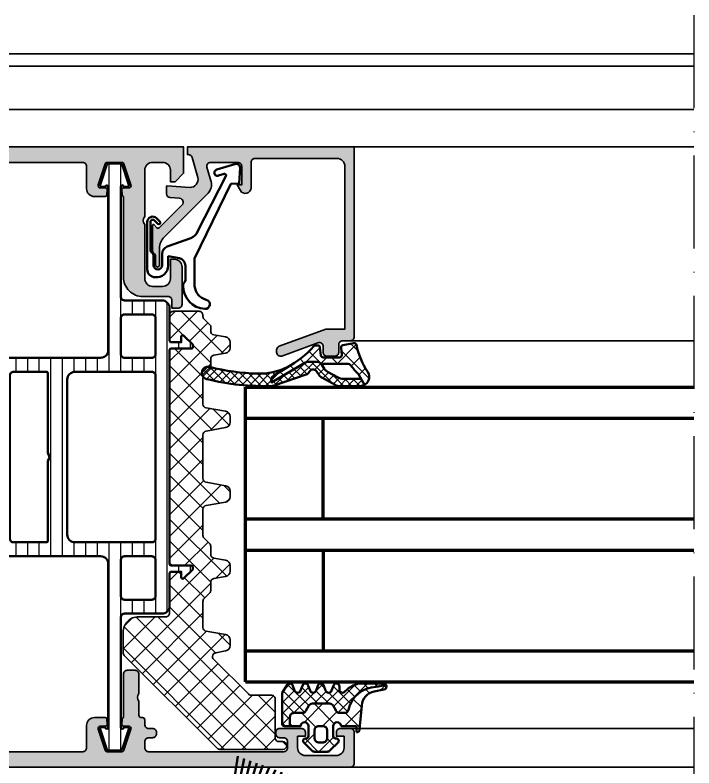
# Model space of a CAD drawing. Header units: millimetres. Extents: x -1189 to 0, y 0 to 841.
# Drawn here: x -624.9 to -537.4, y 202.4 to 299.5 of the extents above; entities that cross this region are included whole.
import ezdxf

# ---------------------------------------------------------------- set-up
doc = ezdxf.new("R2010")
doc.units = ezdxf.units.MM
doc.linetypes.add('ACAD_ISO10W100', pattern=[18, 12, -3, 0, -3])
for name, color, linetype, lineweight in [('S03_AL_Kontur', 255, 'Continuous', 35), ('S04_AL_Schraffur', 253, 'Continuous', 25), ('S05_EPDM_Kontur', 31, 'Continuous', 50), ('S06_EPDM_Schraffur', 43, 'Continuous', 25), ('S07_Isolation_Kontur', 91, 'Continuous', 50), ('S08_Isolation_Schraffur', 103, 'Continuous', 25), ('S13_Zubehör_Kontur', 32, 'Continuous', 50), ('S15_Glas_Kontur', 4, 'Continuous', 70), ('S18_Mittellinie', 10, 'ACAD_ISO10W100', 25), ('S27_Hilfslinie', 6, 'Continuous', 25), ('S35_Dämmung_Kontur', 3, 'Continuous', 35), ('S36_Dämmung_Schraffur', 120, 'Continuous', 25)]:
    doc.layers.add(name, color=color, linetype=linetype, lineweight=lineweight)

# ---------------------------------------------------------------- blocks, each defined once
blk = doc.blocks.new('284321_s')
at = {"layer": 'S06_EPDM_Schraffur'}
h = blk.add_hatch(dxfattribs=at)
h.set_pattern_fill('NETZ', color=256, scale=2, angle=45, style=0)
h.set_pattern_definition([(45, (-5.9793, -9.2785), (-1.41421, 1.41421), []), (135, (-5.9793, -9.2785), (-1.41421, -1.41421), [])])
h.paths.add_polyline_path([(-0.4, -1.3), (-0.4, 0, -0.414214), (-0.1, 0.3), (0, 0.3, 0.667911), (0.212, 0.812), (-0.828, 1.853, 0.199004), (-1.182, 2), (-2.818, 2, 0.199038), (-3.172, 1.853), (-4.212, 0.812, 0.667817), (-4, 0.3), (-3.9, 0.3, -0.414214), (-3.6, 0), (-3.6, -1.3, -1), (-4.6, -1.3), (-5.979, -1.3), (-5.979, -2.498, 0.414214), (-5.479, -2.998), (-4.368, -2.998, -0.267949), (-3.935, -3.248), (-3.531, -3.948, 0.267949), (-3.098, -4.198), (-0.861, -4.198, 0.267949), (-0.428, -3.948), (-0.024, -3.248, -0.267949), (0.409, -2.998), (1.061, -2.998, -0.353497), (1.55, -3.393, 0.3416), (5.141, -6.366, -0.067527), (6.038, -6.578), (6.311, -6.715, 0.643242), (6.141, -6.007), (4.88, -5.762, -0.334543), (3.269, -3.973), (3, -0.9, 0.41421), (2.6, -0.5), (2.6, -1.3), (0.6, -1.3, -1)])
h.paths.add_polyline_path([(-1.7, -1.3), (-2.3, -1.3, -0.414225), (-2.8, -0.8), (-2.8, 0.3, -0.414235), (-2.3, 0.8), (-1.7, 0.8, -0.414235), (-1.2, 0.3), (-1.2, -0.8, -0.414225)], flags=16)
h = blk.add_hatch(dxfattribs=at)
h.set_pattern_fill('NETZ', color=256, angle=45, style=0)
h.set_pattern_definition([(45, (-7.0002, -9.3785), (-0.707107, 0.707107), []), (135, (-7.0002, -9.3785), (-0.707107, -0.707107), [])])
h.paths.add_polyline_path([(1.105, -5.741, 0.220237), (3.392, -6.8), (6.065, -6.8, 0.166917), (6.311, -6.715), (6.038, -6.578, 0.067527), (5.141, -6.366, -0.342203), (1.548, -3.385, 0.348876), (1.061, -2.998), (0.409, -2.998, 0.267949), (-0.024, -3.248), (-0.428, -3.948, -0.267949), (-0.861, -4.198), (-3.098, -4.198, -0.267949), (-3.531, -3.948), (-3.935, -3.248, 0.267949), (-4.368, -2.998), (-5.479, -2.998, -0.414214), (-5.979, -2.498), (-5.979, -1.3), (-6.7, -1.3, 0.414214), (-7, -1.6), (-7, -5.599), (-6.346, -6.6, 0.668184), (-5.614, -6.503), (-5.386, -5.896, -0.767324), (-4.614, -5.896), (-4.386, -6.503, 0.767333), (-3.614, -6.503), (-3.386, -5.896, -0.767325), (-2.614, -5.896), (-2.386, -6.503, 0.767333), (-1.614, -6.503), (-1.386, -5.896, -0.767324), (-0.614, -5.896), (-0.386, -6.503, 0.87698), (0.4, -6.4), (0.4, -6, -0.698124)])
at = {"layer": 'S05_EPDM_Kontur'}
for p, q in [((-1.182, 2), (-2.818, 2)), ((-3.172, 1.853), (-4.212, 0.812)), ((0.212, 0.812), (-0.828, 1.853)), ((-4, 0.3), (-3.9, 0.3)), ((-0.1, 0.3), (0, 0.3)), ((-3.6, 0), (-3.6, -1.3)), ((-0.4, -1.3), (-0.4, 0)), ((2.6, -0.5), (2.6, -1.3)), ((3.269, -3.973), (3, -0.9)), ((-7, -1.6), (-7, -5.599)), ((-4.6, -1.3), (-6.7, -1.3)), ((2.6, -1.3), (0.6, -1.3)), ((-7, -5.599), (-6.346, -6.6)), ((6.141, -6.007), (4.88, -5.762)), ((-5.614, -6.503), (-5.386, -5.896)), ((-4.614, -5.896), (-4.386, -6.503)), ((-3.614, -6.503), (-3.386, -5.896)), ((-2.614, -5.896), (-2.386, -6.503)), ((-1.614, -6.503), (-1.386, -5.896)), ((-0.614, -5.896), (-0.386, -6.503)), ((0.4, -6.4), (0.4, -6)), ((3.392, -6.8), (6.064, -6.8))]:
    blk.add_line(p, q, dxfattribs=at)
blk.add_lwpolyline([(-1.2, -0.8, -0.414225), (-1.7, -1.3), (-2.3, -1.3, -0.414225), (-2.8, -0.8), (-2.8, 0.3, -0.414235), (-2.3, 0.8), (-1.7, 0.8, -0.414235), (-1.2, 0.3)], format="xyb", close=True, dxfattribs=at)
blk.add_lwpolyline([(-5.979, -1.3), (-5.979, -2.498, 0.414214), (-5.479, -2.998), (-4.368, -2.998, -0.267949), (-3.935, -3.248), (-3.531, -3.948, 0.267949), (-3.098, -4.198), (-0.861, -4.198, 0.267949), (-0.428, -3.948), (-0.024, -3.248, -0.267949), (0.409, -2.998), (1.061, -2.998, -0.353497), (1.55, -3.393, 0.3416), (5.141, -6.366, -0.067527), (6.038, -6.578), (6.311, -6.715)], format="xyb", dxfattribs=at)
for centre, radius, start, end in [((-2.818, 1.5), 0.5, 90, 135.0277), ((-1.182, 1.5), 0.5, 44.97984, 90), ((-4, 0.6), 0.3, 134.99807, 270.00005), ((-3.9, 0), 0.3, 360, 90), ((-0.1, 0), 0.3, 90, 180), ((0, 0.6), 0.3, 270.00548, 44.99659), ((2.6, -0.9), 0.4, 0.00064, 89.99992), ((-6.7, -1.6), 0.3, 90, 180), ((-4.1, -1.3), 0.5, 180.00064, 0.00064), ((0.1, -1.3), 0.5, 180, 360), ((5.262, -3.799), 2, 185.00821, 258.9975), ((-5, -6), 0.4, 15.00018, 164.99982), ((-3, -6), 0.4, 15.00017, 164.99983), ((-1, -6), 0.4, 15.00018, 164.99982), ((0.8, -6), 0.4, 40.32079, 180), ((3.392, -3.8), 3, 220.31982, 270.00133), ((-6, -6.4), 0.4, 209.99967, 345.00053), ((-4, -6.4), 0.4, 194.99956, 345.00044), ((-2, -6.4), 0.4, 194.99956, 345.00044), ((0, -6.4), 0.4, 194.99972, 0.00022), ((6.065, -6.4), 0.4, 269.91911, 78.98944)]:
    blk.add_arc(centre, radius, start, end, dxfattribs=at)
blk = doc.blocks.new('460730_s')
at = {"layer": 'S04_AL_Schraffur'}
h = blk.add_hatch(color=256, dxfattribs=at)
h.dxf.hatch_style = 1
h.paths.add_polyline_path([(10.7, 2, -0.414214), (10.2, 2.5), (10.2, 4, -0.414214), (10.7, 4.5), (10.95, 4.5, 1), (10.95, 5.5), (8.25, 5.5, 1), (8.25, 4.5), (9, 4.5), (9, 3), (7.3, 3), (7.3, 2), (3.2, 2), (3.2, 3), (1.5, 3), (1.5, 4.5), (2.25, 4.5, 1), (2.25, 5.5), (0.5, 5.5, 0.414214), (0, 5), (0, 1, 0.414214), (1, 0), (81.5, 0, 0.414214), (82, 0.5), (82, 4.5, 0.414214), (81.5, 5), (80.2, 5, 0.414214), (79.7, 4.5), (79.7, 4), (80.7, 4), (80.7, 2.5, -0.414214), (79.7, 1.5), (75.7, 1.5, -0.414214), (74.7, 2.5), (74.7, 4), (75.7, 4), (75.7, 4.5, 0.414214), (75.2, 5), (72.4, 5, 0.414214), (71.9, 4.5), (71.9, 4.3, 0.414214), (72.4, 3.8), (72.9, 3.8, -0.414214), (73.4, 3.3), (73.4, 2.5, -0.414214), (72.9, 2), (55.5, 2, -0.414214), (55, 2.5), (55, 3.3, -0.414214), (55.5, 3.8), (56, 3.8, 0.414214), (56.5, 4.3), (56.5, 4.5, 0.414214), (56, 5), (55.5, 5, -0.414214), (55, 5.5), (55, 6.1, 0.414214), (54.7, 6.4), (54.549, 6.4, -0.414214), (54.249, 6.7), (54.249, 8.5, -0.4), (54.249, 9.5), (54.249, 12, 0.414214), (53.749, 12.5), (52.749, 12.5, 0.414214), (52.249, 12), (52.249, 6.4, 0.323312), (52.099, 6.22), (52.05, 5.514, 0.434812), (52.25, 5.3), (52.934, 5.3, -0.511918), (53.218, 4.905), (52.318, 2.205, -0.322823), (52.034, 2), (50.166, 2, -0.322823), (49.882, 2.205), (48.982, 4.905, -0.511918), (49.266, 5.3), (49.95, 5.3, 0.434812), (50.15, 5.514), (50.101, 6.214, 0.39391), (49.902, 6.4), (48.5, 6.4, 0.414214), (47.5, 5.4), (47.5, 2.5, -0.414214), (47, 2), (35.3, 2, -0.414214), (34.8, 2.5), (34.8, 6.1, 0.414214), (34.5, 6.4), (34.249, 6.4, -0.414214), (33.949, 6.7), (33.949, 12, 0.414214), (33.449, 12.5), (32.449, 12.5, 0.414214), (31.949, 12), (31.949, 9.5, -0.4), (31.949, 8.5), (31.949, 6.4, 0.323312), (31.799, 6.22), (31.75, 5.514, 0.434812), (31.95, 5.3), (32.3, 5.3, -0.414214), (33, 4.6), (33, 2), (28.6, 2), (28.6, 4.6, -0.414214), (29.3, 5.3), (29.65, 5.3, 0.434812), (29.85, 5.514), (29.801, 6.214, 0.39391), (29.602, 6.4), (27.5, 6.4, 0.414214), (27.2, 6.1), (27.2, 6, -0.414214), (26.7, 5.5), (26.2, 5.5, 1), (26.2, 4.5), (26.8, 4.5, -0.414214), (27.3, 4), (27.3, 2.5, -0.414214), (26.8, 2)])
at = {"layer": 'S03_AL_Kontur'}
blk.add_lwpolyline([(31.949, 8.5, 0.4), (31.949, 9.5), (31.949, 12, -0.414214), (32.449, 12.5), (33.449, 12.5, -0.414214), (33.949, 12), (33.949, 6.7, 0.414214), (34.249, 6.4), (34.5, 6.4, -0.414214), (34.8, 6.1), (34.8, 2.5, 0.414214), (35.3, 2), (47, 2, 0.414214), (47.5, 2.5), (47.5, 5.4, -0.414214), (48.5, 6.4), (49.902, 6.4, -0.39391), (50.101, 6.214), (50.15, 5.514, -0.434812), (49.95, 5.3), (49.266, 5.3, 0.511918), (48.982, 4.905), (49.882, 2.205, 0.322823), (50.166, 2), (52.034, 2, 0.322823), (52.318, 2.205), (53.218, 4.905, 0.511918), (52.934, 5.3), (52.25, 5.3, -0.434812), (52.05, 5.514), (52.099, 6.22, -0.323312), (52.249, 6.4), (52.249, 12, -0.414214), (52.749, 12.5), (53.749, 12.5, -0.414214), (54.249, 12), (54.249, 9.5, 0.4), (54.249, 8.5), (54.249, 6.7, 0.414214), (54.549, 6.4), (54.7, 6.4, -0.414214), (55, 6.1), (55, 5.5, 0.414214), (55.5, 5), (56, 5, -0.414214), (56.5, 4.5), (56.5, 4.3, -0.414214), (56, 3.8), (55.5, 3.8, 0.414214), (55, 3.3), (55, 2.5, 0.414214), (55.5, 2), (72.9, 2, 0.414214), (73.4, 2.5), (73.4, 3.3, 0.414214), (72.9, 3.8), (72.4, 3.8, -0.414214), (71.9, 4.3), (71.9, 4.5, -0.414214), (72.4, 5), (75.2, 5, -0.414214), (75.7, 4.5), (75.7, 4), (74.7, 4), (74.7, 2.5, 0.414214), (75.7, 1.5), (79.7, 1.5, 0.414214), (80.7, 2.5), (80.7, 4), (79.7, 4), (79.7, 4.5, -0.414214), (80.2, 5), (81.5, 5, -0.414214), (82, 4.5), (82, 0.5, -0.414214), (81.5, 0), (1, 0, -0.414214), (0, 1), (0, 5, -0.414214), (0.5, 5.5), (2.25, 5.5, -1), (2.25, 4.5), (1.5, 4.5), (1.5, 3), (3.2, 3), (3.2, 2), (7.3, 2), (7.3, 3), (9, 3), (9, 4.5), (8.25, 4.5, -1), (8.25, 5.5), (10.95, 5.5, -1), (10.95, 4.5), (10.7, 4.5, 0.414214), (10.2, 4), (10.2, 2.5, 0.414214), (10.7, 2), (26.8, 2, 0.414214), (27.3, 2.5), (27.3, 4, 0.414214), (26.8, 4.5), (26.2, 4.5, -1), (26.2, 5.5), (26.7, 5.5, 0.414214), (27.2, 6), (27.2, 6.1, -0.414214), (27.5, 6.4), (29.602, 6.4, -0.39391), (29.801, 6.214), (29.85, 5.514, -0.434812), (29.65, 5.3), (29.3, 5.3, 0.414214), (28.6, 4.6), (28.6, 2), (33, 2), (33, 4.6, 0.414214), (32.3, 5.3), (31.95, 5.3, -0.434812), (31.75, 5.514), (31.799, 6.22, -0.323312), (31.949, 6.4)], format="xyb", close=True, dxfattribs=at)
blk = doc.blocks.new('460750_s')
at = {"layer": 'S04_AL_Schraffur'}
h = blk.add_hatch(color=256, dxfattribs=at)
h.dxf.hatch_style = 1
h.paths.add_polyline_path([(-52.7, -2), (-52.7, -3), (-51, -3), (-51, -4.5), (-51.75, -4.5, 1), (-51.75, -5.5), (-49.05, -5.5, 1), (-49.05, -4.5), (-49.6, -4.5, -0.414214), (-50.1, -4), (-50.1, -2.2, -0.414214), (-49.6, -1.7), (-33, -1.7, -0.414214), (-32.5, -2.2), (-32.5, -4, -0.414214), (-33, -4.5), (-33.8, -4.5, 1), (-33.8, -5.5), (-33.3, -5.5, -0.414214), (-32.8, -6), (-32.8, -6.1, 0.414214), (-32.5, -6.4), (-30.398, -6.4, 0.39391), (-30.199, -6.214), (-30.15, -5.514, 0.434812), (-30.35, -5.3), (-30.7, -5.3, -0.414214), (-31.4, -4.6), (-31.4, -2), (-27, -2), (-27, -4.6, -0.414214), (-27.7, -5.3), (-28.05, -5.3, 0.434812), (-28.25, -5.514), (-28.201, -6.22, 0.323312), (-28.051, -6.4), (-28.051, -8.5, -0.4), (-28.051, -9.5), (-28.051, -12, 0.414214), (-27.551, -12.5), (-26.551, -12.5, 0.414214), (-26.051, -12), (-26.051, -6.7, -0.414214), (-25.751, -6.4), (-25.5, -6.4, 0.414214), (-25.2, -6.1), (-25.2, -2.5, -0.414214), (-24.7, -2), (-13, -2, -0.414214), (-12.5, -2.5), (-12.5, -5.4, 0.414214), (-11.5, -6.4), (-10.098, -6.4, 0.39391), (-9.899, -6.214), (-9.85, -5.514, 0.434812), (-10.05, -5.3), (-10.734, -5.3, -0.511918), (-11.018, -4.905), (-10.118, -2.205, -0.322823), (-9.834, -2), (-7.966, -2, -0.322823), (-7.682, -2.205), (-6.782, -4.905, -0.511918), (-7.066, -5.3), (-7.75, -5.3, 0.434812), (-7.95, -5.514), (-7.901, -6.22, 0.323312), (-7.751, -6.4), (-7.751, -16.8, 0.414214), (-5.251, -19.3), (-2, -19.3, -0.414214), (-1.5, -19.8), (-1.5, -20.8), (-0.7, -20.8, 0.414214), (-0.2, -20.3), (-0.2, -15.5, 0.414214), (-1.2, -14.5), (-1.7, -14.5), (-1.7, -17, -0.414214), (-2.7, -18), (-4, -18, -0.414214), (-5, -17), (-5, -10, -0.4), (-5, -9), (-5, -3, -0.414214), (-4, -2), (-2.7, -2, -0.414214), (-1.7, -3), (-1.7, -4.5), (-1.1, -4.5), (0, -3.4), (0, 0), (-59, 0, 0.414214), (-60, -1), (-60, -5, 0.414214), (-59.5, -5.5), (-57.75, -5.5, 1), (-57.75, -4.5), (-58.5, -4.5), (-58.5, -3), (-56.8, -3), (-56.8, -2)])
at = {"layer": 'S03_AL_Kontur'}
blk.add_lwpolyline([(-27, -4.6), (-27, -2), (-31.4, -2), (-31.4, -4.6, 0.414214), (-30.7, -5.3), (-30.35, -5.3, -0.434812), (-30.15, -5.514), (-30.199, -6.214, -0.39391), (-30.398, -6.4), (-32.5, -6.4, -0.414214), (-32.8, -6.1), (-32.8, -6, 0.414214), (-33.3, -5.5), (-33.8, -5.5, -1), (-33.8, -4.5), (-33, -4.5, 0.414214), (-32.5, -4), (-32.5, -2.2, 0.414214), (-33, -1.7), (-49.6, -1.7, 0.414214), (-50.1, -2.2), (-50.1, -4, 0.414214), (-49.6, -4.5), (-49.05, -4.5, -1), (-49.05, -5.5), (-51.75, -5.5, -1), (-51.75, -4.5), (-51, -4.5), (-51, -3), (-52.7, -3), (-52.7, -2), (-56.8, -2), (-56.8, -3), (-58.5, -3), (-58.5, -4.5), (-57.75, -4.5, -1), (-57.75, -5.5), (-59.5, -5.5, -0.414214), (-60, -5), (-60, -1, -0.414214), (-59, 0), (0, 0), (0, -3.4), (-1.1, -4.5), (-1.7, -4.5), (-1.7, -3, 0.414214), (-2.7, -2), (-4, -2, 0.414214), (-5, -3), (-5, -9, 0.4), (-5, -10), (-5, -17, 0.414214), (-4, -18), (-2.7, -18, 0.414214), (-1.7, -17), (-1.7, -14.5), (-1.2, -14.5, -0.414214), (-0.2, -15.5), (-0.2, -20.3, -0.414214), (-0.7, -20.8), (-1.5, -20.8), (-1.5, -19.8, 0.414214), (-2, -19.3), (-5.251, -19.3, -0.414214), (-7.751, -16.8), (-7.751, -6.4, -0.323312), (-7.901, -6.22), (-7.95, -5.514, -0.434812), (-7.75, -5.3), (-7.066, -5.3, 0.511918), (-6.782, -4.905), (-7.682, -2.205, 0.322823), (-7.966, -2), (-9.834, -2, 0.322823), (-10.118, -2.205), (-11.018, -4.905, 0.511918), (-10.734, -5.3), (-10.05, -5.3, -0.434812), (-9.85, -5.514), (-9.899, -6.214, -0.39391), (-10.098, -6.4), (-11.5, -6.4, -0.414214), (-12.5, -5.4), (-12.5, -2.5, 0.414214), (-13, -2), (-24.7, -2, 0.414214), (-25.2, -2.5), (-25.2, -6.1, -0.414214), (-25.5, -6.4), (-25.751, -6.4, 0.414214), (-26.051, -6.7), (-26.051, -12, -0.414214), (-26.551, -12.5), (-27.551, -12.5, -0.414214), (-28.051, -12), (-28.051, -9.5, 0.4), (-28.051, -8.5), (-28.051, -6.4, -0.323312), (-28.201, -6.22), (-28.25, -5.514, -0.434812), (-28.05, -5.3), (-27.7, -5.3, 0.414214)], format="xyb", close=True, dxfattribs=at)
blk = doc.blocks.new('30023880_s')
at = {"layer": 'S08_Isolation_Schraffur'}
h = blk.add_hatch(dxfattribs=at)
h.set_pattern_fill('LINIE', color=256, scale=1.5)
h.set_pattern_definition([(0, (37.85, -0.8), (0, 1.5), [])])
h.paths.add_polyline_path([(24.05, 27.4, -0.414214), (23.85, 27.6), (23.85, 30.2, 0.414214), (23.65, 30.4), (23.45, 30.4, 0.198912), (23.309, 30.341), (22.209, 29.241, 0.668179), (22.35, 28.9), (23.05, 28.9), (23.05, 27.6, -0.414214), (22.85, 27.4), (18.65, 27.4, 0.414214), (17.65, 26.4), (17.65, 21.6, -0.414214), (17.15, 21.1), (3, 21.1, -1), (3, 21.5), (3, 21.973, 0.511918), (2.737, 22.162), (0.137, 21.296, 0.322823), (0, 21.106), (0, 19.494, 0.322823), (0.137, 19.304), (2.737, 18.438, 0.511918), (3, 18.627), (3, 19.1, -1), (3, 19.5), (24.05, 19.5, -0.414214), (25.05, 18.5), (25.05, 1.8, -0.414214), (24.05, 0.8), (3.2, 0.8, -0.414214), (3, 1), (3, 1.45, 0.414214), (2.5, 1.95), (0.2, 1.95, 0.414214), (0, 1.75), (0, -1.75, 0.414214), (0.2, -1.95), (2.5, -1.95, 0.414214), (3, -1.45), (3, -1, -0.414214), (3.2, -0.8), (26.65, -0.8, 0.414214), (26.85, -0.6), (26.85, 0.679, -0.198912), (27.143, 1.386), (27.704, 1.946, 0.414214), (27.704, 2.654), (27.143, 3.214, -0.198912), (26.85, 3.921), (26.85, 4.2, -0.414214), (27.35, 4.7), (37.35, 4.7, -0.4), (38.35, 4.7), (48.35, 4.7, -0.414214), (48.85, 4.2), (48.85, 3.921, -0.198912), (48.557, 3.214), (47.996, 2.654, 0.414214), (47.996, 1.946), (48.557, 1.386, -0.198912), (48.85, 0.679), (48.85, -0.6, 0.414214), (49.05, -0.8), (72.5, -0.8, -0.414214), (72.7, -1), (72.7, -1.45, 0.414214), (73.2, -1.95), (75.5, -1.95, 0.414214), (75.7, -1.75), (75.7, 1.75, 0.414214), (75.5, 1.95), (73.2, 1.95, 0.414214), (72.7, 1.45), (72.7, 1, -0.414214), (72.5, 0.8), (51.65, 0.8, -0.414214), (50.65, 1.8), (50.65, 18.5, -0.414214), (51.65, 19.5), (72.7, 19.5, -1), (72.7, 19.1), (72.7, 18.627, 0.511918), (72.963, 18.438), (75.563, 19.304, 0.322823), (75.7, 19.494), (75.7, 21.106, 0.322823), (75.563, 21.296), (72.963, 22.162, 0.511918), (72.7, 21.973), (72.7, 21.5, -1), (72.7, 21.1), (58.55, 21.1, -0.414214), (58.05, 21.6), (58.05, 26.4, 0.414214), (57.05, 27.4), (52.85, 27.4, -0.414214), (52.65, 27.6), (52.65, 28.9), (53.35, 28.9, 0.668179), (53.491, 29.241), (52.391, 30.341, 0.198912), (52.25, 30.4), (52.05, 30.4, 0.414214), (51.85, 30.2), (51.85, 27.6, -0.414214), (51.65, 27.4)])
h.paths.add_polyline_path([(27.35, 25.6), (48.35, 25.6, -0.414214), (48.85, 25.1), (48.85, 15.2, -0.414214), (47.85, 14.2), (27.85, 14.2, -0.414214), (26.85, 15.2), (26.85, 25.1, -0.414214)], flags=16)
h.paths.add_polyline_path([(25.05, 25.1), (25.05, 21.6, -0.414214), (24.55, 21.1), (19.95, 21.1, -0.414214), (19.45, 21.6), (19.45, 25.1, -0.414214), (19.95, 25.6), (24.55, 25.6, -0.414214)], flags=16)
h.paths.add_polyline_path([(27.05, 11.7), (37.35, 11.7, -0.4), (38.35, 11.7), (48.65, 11.7, -0.414214), (48.85, 11.5), (48.85, 7.3, -0.414214), (48.35, 6.8), (27.35, 6.8, -0.414214), (26.85, 7.3), (26.85, 11.5, -0.414214)], flags=16)
h.paths.add_polyline_path([(50.65, 25.1, -0.414214), (51.15, 25.6), (55.75, 25.6, -0.414214), (56.25, 25.1), (56.25, 21.6, -0.414214), (55.75, 21.1), (51.15, 21.1, -0.414214), (50.65, 21.6)], flags=16)
at = {"layer": 'S07_Isolation_Kontur'}
for points in [[(48.557, 3.214), (47.996, 2.654, 0.414214), (47.996, 1.946), (48.557, 1.386, -0.198912), (48.85, 0.679), (48.85, -0.6, 0.414214), (49.05, -0.8), (72.5, -0.8, -0.414214), (72.7, -1), (72.7, -1.45, 0.414214), (73.2, -1.95), (75.5, -1.95, 0.414214), (75.7, -1.75), (75.7, 1.75, 0.414214), (75.5, 1.95), (73.2, 1.95, 0.414214), (72.7, 1.45), (72.7, 1, -0.414214), (72.5, 0.8), (51.65, 0.8, -0.414214), (50.65, 1.8), (50.65, 18.5, -0.414214), (51.65, 19.5), (72.7, 19.5, -1), (72.7, 19.1), (72.7, 18.627, 0.511918), (72.963, 18.438), (75.563, 19.304, 0.322823), (75.7, 19.494), (75.7, 21.106, 0.322823), (75.563, 21.296), (72.963, 22.162, 0.511918), (72.7, 21.973), (72.7, 21.5, -1), (72.7, 21.1), (58.55, 21.1, -0.414214), (58.05, 21.6), (58.05, 26.4, 0.414214), (57.05, 27.4), (52.85, 27.4, -0.414214), (52.65, 27.6), (52.65, 28.9), (53.35, 28.9, 0.668179), (53.491, 29.241), (52.391, 30.341, 0.198912), (52.25, 30.4), (52.05, 30.4, 0.414214), (51.85, 30.2), (51.85, 27.6, -0.414214), (51.65, 27.4), (24.05, 27.4, -0.414214), (23.85, 27.6), (23.85, 30.2, 0.414214), (23.65, 30.4), (23.45, 30.4, 0.198912), (23.309, 30.341), (22.209, 29.241, 0.668179), (22.35, 28.9), (23.05, 28.9), (23.05, 27.6, -0.414214), (22.85, 27.4), (18.65, 27.4, 0.414214), (17.65, 26.4), (17.65, 21.6, -0.414214), (17.15, 21.1), (3, 21.1, -1), (3, 21.5), (3, 21.973, 0.511918), (2.737, 22.162), (0.137, 21.296, 0.322823), (0, 21.106), (0, 19.494, 0.322823), (0.137, 19.304), (2.737, 18.438, 0.511918), (3, 18.627), (3, 19.1, -1), (3, 19.5), (24.05, 19.5, -0.414214), (25.05, 18.5), (25.05, 1.8, -0.414214), (24.05, 0.8), (3.2, 0.8, -0.414214), (3, 1), (3, 1.45, 0.414214), (2.5, 1.95), (0.2, 1.95, 0.414214), (0, 1.75), (0, -1.75, 0.414214), (0.2, -1.95), (2.5, -1.95, 0.414214), (3, -1.45), (3, -1, -0.414214), (3.2, -0.8), (26.65, -0.8, 0.414214), (26.85, -0.6), (26.85, 0.679, -0.198912), (27.143, 1.386), (27.704, 1.946, 0.414214), (27.704, 2.654), (27.143, 3.214, -0.198912), (26.85, 3.921), (26.85, 4.2, -0.414214), (27.35, 4.7), (37.35, 4.7, -0.4), (38.35, 4.7), (48.35, 4.7, -0.414214), (48.85, 4.2), (48.85, 3.921, -0.198912)], [(25.05, 25.1), (25.05, 21.6, -0.414214), (24.55, 21.1), (19.95, 21.1, -0.414214), (19.45, 21.6), (19.45, 25.1, -0.414214), (19.95, 25.6), (24.55, 25.6, -0.414214)], [(27.35, 25.6), (48.35, 25.6, -0.414214), (48.85, 25.1), (48.85, 15.2, -0.414214), (47.85, 14.2), (27.85, 14.2, -0.414214), (26.85, 15.2), (26.85, 25.1, -0.414214)], [(51.15, 25.6, 0.414214), (50.65, 25.1), (50.65, 21.6, 0.414214), (51.15, 21.1), (55.75, 21.1, 0.414214), (56.25, 21.6), (56.25, 25.1, 0.414214), (55.75, 25.6)], [(38.35, 11.7, 0.4), (37.35, 11.7), (27.05, 11.7, 0.414214), (26.85, 11.5), (26.85, 7.3, 0.414214), (27.35, 6.8), (48.35, 6.8, 0.414214), (48.85, 7.3), (48.85, 11.5, 0.414214), (48.65, 11.7)]]:
    blk.add_lwpolyline(points, format="xyb", close=True, dxfattribs=at)
blk = doc.blocks.new('490160_s')
for name, p in [('460750_s', (60, 80)), ('460730_s', (0, 0))]:
    blk.add_blockref(name, p)
at = {"rotation": 270}
blk.add_blockref('30023880_s', (30.8, 77.85), dxfattribs=at)
blk = doc.blocks.new('278418_s')
at = {"layer": 'S36_Dämmung_Schraffur'}
h = blk.add_hatch(dxfattribs=at)
h.set_pattern_fill('NETZ', color=256, scale=2, angle=45)
h.set_pattern_definition([(45, (0, 0), (-1.41421, 1.41421), []), (135, (0, 0), (-1.41421, -1.41421), [])])
edge = h.paths.add_edge_path()
edge.add_arc((4.8, 10.188), 0.5, 135, 180)
edge.add_line((4.3, 10.188), (4.3, 6.832))
edge.add_arc((4.8, 6.832), 0.5, 180, 260)
edge.add_line((4.713, 6.339), (7.222, 5.897))
edge.add_arc((7.1, 5.208), 0.7, 0, 80, ccw=False)
edge.add_line((7.8, 5.208), (7.8, 4.482))
edge.add_arc((7.1, 4.482), 0.7, 280, 360, ccw=False)
edge.add_line((7.222, 3.793), (4.713, 3.351))
edge.add_arc((4.8, 2.858), 0.5, 100, 180)
edge.add_line((4.3, 2.858), (4.3, -2.768))
edge.add_arc((4.8, -2.768), 0.5, 180, 260)
edge.add_line((4.713, -3.261), (7.222, -3.703))
edge.add_arc((7.1, -4.392), 0.7, 0, 80, ccw=False)
edge.add_line((7.8, -4.392), (7.8, -5.118))
edge.add_arc((7.1, -5.118), 0.7, 280, 360, ccw=False)
edge.add_line((7.222, -5.807), (4.713, -6.249))
edge.add_arc((4.8, -6.742), 0.5, 100, 180)
edge.add_line((4.3, -6.742), (4.3, -10.098))
edge.add_arc((4.8, -10.098), 0.5, 180, 225)
edge.add_line((4.446, -10.451), (5.154, -11.159))
edge.add_arc((4.8, -11.512), 0.5, 0, 45, ccw=False)
edge.add_line((5.3, -11.512), (5.3, -12.545))
edge.add_arc((5.8, -12.545), 0.5, 180, 260)
edge.add_line((5.714, -13.037), (7.222, -13.303))
edge.add_arc((7.1, -13.992), 0.7, 0, 80, ccw=False)
edge.add_line((7.8, -13.992), (7.8, -14.718))
edge.add_arc((7.1, -14.718), 0.7, 280, 360, ccw=False)
edge.add_line((7.222, -15.407), (5.714, -15.673))
edge.add_arc((5.8, -16.165), 0.5, 100, 180)
edge.add_line((5.3, -16.165), (5.3, -17.198))
edge.add_arc((4.8, -17.198), 0.5, -45, 0, ccw=False)
edge.add_line((5.154, -17.551), (4.446, -18.259))
edge.add_arc((4.8, -18.612), 0.5, 135, 180)
edge.add_line((4.3, -18.612), (4.3, -21.968))
edge.add_arc((4.8, -21.968), 0.5, 180, 260)
edge.add_line((4.713, -22.461), (7.222, -22.903))
edge.add_arc((7.1, -23.592), 0.7, 0, 80, ccw=False)
edge.add_line((7.8, -23.592), (7.8, -24.318))
edge.add_arc((7.1, -24.318), 0.7, -80, 0, ccw=False)
edge.add_line((7.222, -25.007), (5.944, -25.232))
edge.add_arc((6.03, -25.725), 0.5, 100, 225)
edge.add_line((5.677, -26.078), (10.157, -30.559))
edge.add_arc((10.511, -30.205), 0.5, 225, 270)
edge.add_line((10.511, -30.705), (13.1, -30.705))
edge.add_arc((13.1, -31.205), 0.5, 0, 90, ccw=False)
edge.add_line((13.6, -31.205), (13.6, -36.205))
edge.add_arc((14.1, -36.205), 0.5, 180, 270)
edge.add_line((14.1, -36.705), (14.6, -36.705))
edge.add_arc((14.6, -37.205), 0.5, -90, 90, ccw=False)
edge.add_line((14.6, -37.705), (6.48, -37.705))
edge.add_arc((6.48, -37.205), 0.5, 225, 270, ccw=False)
edge.add_line((6.126, -37.559), (-5.854, -25.579))
edge.add_arc((-5.5, -25.225), 0.5, 180, 225, ccw=False)
edge.add_line((-6, -25.225), (-6, -22.605))
edge.add_arc((-4, -22.605), 2, 90, 180, ccw=False)
edge.add_line((-4, -20.605), (-0.5, -20.605))
edge.add_arc((-0.5, -20.105), 0.5, 270, 360)
edge.add_line((0, -20.105), (0, -15.005))
edge.add_arc((0.2, -15.005), 0.2, 90, 180, ccw=False)
edge.add_line((0.2, -14.805), (1.3, -14.805))
edge.add_arc((1.3, -15.005), 0.2, 0, 90, ccw=False)
edge.add_line((1.5, -15.005), (1.5, -15.522))
edge.add_arc((1.7, -15.522), 0.2, 180, 315)
edge.add_line((1.841, -15.664), (2.941, -14.564))
edge.add_arc((2.8, -14.422), 0.2, 315, 360)
edge.add_line((3, -14.422), (3, -14.205))
edge.add_arc((2.8, -14.205), 0.2, 360, 450)
edge.add_line((2.8, -14.005), (0.2, -14.005))
edge.add_arc((0.2, -13.805), 0.2, 180, 270, ccw=False)
edge.add_line((0, -13.805), (0, 13.805))
edge.add_arc((0.2, 13.805), 0.2, 90, 180, ccw=False)
edge.add_line((0.2, 14.005), (2.8, 14.005))
edge.add_arc((2.8, 14.205), 0.2, 270, 360)
edge.add_line((3, 14.205), (3, 14.422))
edge.add_arc((2.8, 14.422), 0.2, 0, 45)
edge.add_line((2.941, 14.564), (1.841, 15.664))
edge.add_arc((1.7, 15.522), 0.2, 45, 180)
edge.add_line((1.5, 15.522), (1.5, 15.005))
edge.add_arc((1.3, 15.005), 0.2, -90, 0, ccw=False)
edge.add_line((1.3, 14.805), (0.2, 14.805))
edge.add_arc((0.2, 15.005), 0.2, 180, 270, ccw=False)
edge.add_line((0, 15.005), (0, 18.295))
edge.add_arc((0.5, 18.295), 0.5, 90, 180, ccw=False)
edge.add_line((0.5, 18.795), (3.8, 18.795))
edge.add_arc((3.8, 18.295), 0.5, 0, 90, ccw=False)
edge.add_line((4.3, 18.295), (4.3, 18.137))
edge.add_arc((4.8, 18.137), 0.5, 180, 225)
edge.add_line((4.446, 17.783), (5.3, 16.929))
edge.add_line((5.3, 16.929), (5.3, 16.255))
edge.add_arc((5.8, 16.255), 0.5, 180, 260)
edge.add_line((5.714, 15.763), (7.222, 15.497))
edge.add_arc((7.1, 14.808), 0.7, 0, 80, ccw=False)
edge.add_line((7.8, 14.808), (7.8, 14.082))
edge.add_arc((7.1, 14.082), 0.7, -80, 0, ccw=False)
edge.add_line((7.222, 13.393), (5.714, 13.127))
edge.add_arc((5.8, 12.635), 0.5, 100, 180)
edge.add_line((5.3, 12.635), (5.3, 11.602))
edge.add_arc((4.8, 11.602), 0.5, 315, 360, ccw=False)
edge.add_line((5.154, 11.249), (4.446, 10.541))
at = {"layer": 'S35_Dämmung_Kontur'}
blk.add_lwpolyline([(4.446, 10.541, 0.198912), (4.3, 10.188), (4.3, 6.832, 0.36397), (4.713, 6.339), (7.222, 5.897, -0.36397), (7.8, 5.208), (7.8, 4.482, -0.36397), (7.222, 3.793), (4.713, 3.351, 0.36397), (4.3, 2.858), (4.3, -2.768, 0.36397), (4.713, -3.261), (7.222, -3.703, -0.36397), (7.8, -4.392), (7.8, -5.118, -0.36397), (7.222, -5.807), (4.713, -6.249, 0.36397), (4.3, -6.742), (4.3, -10.098, 0.198912), (4.446, -10.451), (5.154, -11.159, -0.198912), (5.3, -11.512), (5.3, -12.545, 0.36397), (5.714, -13.037), (7.222, -13.303, -0.36397), (7.8, -13.992), (7.8, -14.718, -0.36397), (7.222, -15.407), (5.714, -15.673, 0.36397), (5.3, -16.165), (5.3, -17.198, -0.198912), (5.154, -17.551), (4.446, -18.259, 0.198912), (4.3, -18.612), (4.3, -21.968, 0.36397), (4.713, -22.461), (7.222, -22.903, -0.36397), (7.8, -23.592), (7.8, -24.318, -0.36397), (7.222, -25.007), (5.944, -25.232, 0.606815), (5.677, -26.078), (10.157, -30.559, 0.198912), (10.511, -30.705), (13.1, -30.705, -0.414214), (13.6, -31.205), (13.6, -36.205, 0.414214), (14.1, -36.705), (14.6, -36.705, -1), (14.6, -37.705), (6.48, -37.705, -0.198912), (6.126, -37.559), (-5.854, -25.579, -0.198912), (-6, -25.225), (-6, -22.605, -0.414214), (-4, -20.605), (-0.5, -20.605, 0.414214), (0, -20.105), (0, -15.005, -0.414214), (0.2, -14.805), (1.3, -14.805, -0.414214), (1.5, -15.005), (1.5, -15.522, 0.668179), (1.841, -15.664), (2.941, -14.564, 0.198912), (3, -14.422), (3, -14.205, 0.414214), (2.8, -14.005), (0.2, -14.005, -0.414214), (0, -13.805), (0, 13.805, -0.414214), (0.2, 14.005), (2.8, 14.005, 0.414214), (3, 14.205), (3, 14.422, 0.198912), (2.941, 14.564), (1.841, 15.664, 0.668179), (1.5, 15.522), (1.5, 15.005, -0.414214), (1.3, 14.805), (0.2, 14.805, -0.414214), (0, 15.005), (0, 18.295, -0.414214), (0.5, 18.795), (3.8, 18.795, -0.414214), (4.3, 18.295), (4.3, 18.137, 0.198912), (4.446, 17.783), (5.3, 16.929), (5.3, 16.255, 0.36397), (5.714, 15.763), (7.222, 15.497, -0.36397), (7.8, 14.808), (7.8, 14.082, -0.36397), (7.222, 13.393), (5.714, 13.127, 0.36397), (5.3, 12.635), (5.3, 11.602, -0.198912), (5.154, 11.249)], format="xyb", close=True, dxfattribs=at)
blk = doc.blocks.new('203102_s_a')
at = {"layer": 'S13_Zubehör_Kontur'}
blk.add_lwpolyline([(-2.571, 1.184, 0.187018), (-2.41, 0.861, -0.298899), (-2.171, 0.397), (-2.171, -0.753, 1), (-1.071, -0.753), (-1.071, 0.697, -0.315574), (-0.413, 1.636), (2.64, 2.746, 0.208419), (3.51, 3.573), (7.164, 10.729, 0.662038), (6.927, 11.011), (6.208, 10.791, -1.10366), (6, 11.564), (8.331, 12.277, -0.494276), (8.989, 11.822), (8.881, 9.773), (7.804, 9.735), (3.129, 0.097), (3.129, -3.465, 0.317469), (4.628, -5.219, -0.908614), (4.446, -6.4, -0.39751), (1.629, -3.416, -0.205639), (1.74, -3.045, 0.210003), (1.929, -2.7), (1.929, -0.826, 0.339454), (1.188, 0.139), (-0.271, 0.397), (-0.271, -0.811, -0.449914), (-1.971, -2.303, -0.414169), (-2.971, -1.303), (-2.971, 4.803, -0.668562), (-1.776, 5.298), (-1.348, 4.869, -0.999816), (-1.63, 4.586), (-2.074, 5.03, 0.690217), (-2.571, 4.769)], format="xyb", close=True, dxfattribs=at)
blk = doc.blocks.new('184060_s')
at = {"layer": 'S04_AL_Schraffur'}
h = blk.add_hatch(color=256, dxfattribs=at)
h.dxf.hatch_style = 1
h.paths.add_polyline_path([(3.5, -2), (7, -2, -0.414214), (7.5, -2.5), (7.5, -4.9), (6.9, -4.9), (7.322, -5.631, 0.767327), (8.7, -5.261), (8.7, -2, -0.414214), (9.2, -1.5), (19.8, -1.5, -0.414214), (20.8, -2.5), (20.8, -23.5), (18.492, -23.5, 0.087489), (18.321, -23.53), (12.329, -25.711, 0.407165), (12.026, -26.34, 0.628624), (12.671, -26.97), (17.329, -25.274, -0.520567), (18, -25.744), (18, -26.5, 0.414214), (18.5, -27), (19.5, -27, 0.414214), (20, -26.5), (20, -25.5, -0.414214), (20.5, -25), (21.5, -25, 0.414214), (22, -24.5), (22, 0), (0.5, 0), (0.5, -1), (0.621, -1, -0.335943), (1.103, -1.365), (1.832, -3.956, -0.520567), (0.795, -5.224), (-2.093, -5.008, 0.436253), (-2.2, -5.108), (-2.2, -6.04, 0.392512), (-1.737, -6.539), (-0.509, -6.631, -0.64151), (-0.192, -7.483), (-3.151, -10.441, -0.420335), (-3.437, -10.438), (-3.828, -10.031, 0.675747), (-4, -10.1), (-4, -13.45, 0.250492), (-3.867, -13.699, -0.250492), (-3.6, -14.198), (-3.6, -15.25, 1), (-3.1, -15.25), (-3.1, -13.057, -0.198912), (-2.514, -11.643), (3.161, -5.968, 0.27133), (3.544, -4.501), (3.019, -2.635, -0.49707)])
at = {"layer": 'S03_AL_Kontur'}
blk.add_lwpolyline([(9.2, -1.5, 0.414214), (8.7, -2), (8.7, -5.261, -0.767327), (7.322, -5.631), (6.9, -4.9), (7.5, -4.9), (7.5, -2.5, 0.414214), (7, -2), (3.5, -2, 0.49707), (3.019, -2.635), (3.544, -4.501, -0.27133), (3.161, -5.968), (-2.514, -11.643, 0.198912), (-3.1, -13.057), (-3.1, -15.25, -1), (-3.6, -15.25), (-3.6, -14.198, 0.250492), (-3.867, -13.699, -0.250492), (-4, -13.45), (-4, -10.1, -0.675747), (-3.828, -10.031), (-3.437, -10.438, 0.420335), (-3.151, -10.441), (-0.192, -7.483, 0.64151), (-0.509, -6.631), (-1.737, -6.539, -0.392512), (-2.2, -6.04), (-2.2, -5.108, -0.436253), (-2.093, -5.008), (0.795, -5.224, 0.520567), (1.832, -3.956), (1.103, -1.365, 0.335943), (0.621, -1), (0.5, -1), (0.5, 0), (22, 0), (22, -24.5, -0.414214), (21.5, -25), (20.5, -25, 0.414214), (20, -25.5), (20, -26.5, -0.414214), (19.5, -27), (18.5, -27, -0.414214), (18, -26.5), (18, -25.744, 0.520567), (17.329, -25.274), (12.671, -26.97, -0.520567), (12, -26.5), (12, -26.181, -0.315299), (12.329, -25.711), (18.321, -23.53, -0.087489), (18.492, -23.5), (20.8, -23.5), (20.8, -2.5, 0.414214), (19.8, -1.5)], format="xyb", close=True, dxfattribs=at)
blk = doc.blocks.new('284834_s_4')
at = {"layer": 'S06_EPDM_Schraffur'}
h = blk.add_hatch(dxfattribs=at)
h.set_pattern_fill('NETZ', color=256, scale=1.5, angle=45)
h.set_pattern_definition([(45, (5e-14, -6e-14), (-1.06066, 1.06066), []), (135, (5e-14, -6e-14), (-1.06066, -1.06066), [])])
h.paths.add_polyline_path([(-4.292, -1.887), (-4.419, -0.864, 0.378585), (-4.717, -0.601), (-4.986, -0.601, 0.217815), (-5.213, -0.704, -0.078901), (-7.971, -3.029), (-10.355, -4.468, 0.358587), (-10.672, -5.367), (-6.381, -2.85, -0.133355), (-5.875, -2.713), (-4.895, -2.713, -0.233223), (-4.269, -2.966), (-0.908, -2.967, -0.252565), (-0.407, -3.238, 0.020035), (0.535, -4.305, -0.067343), (0.6, -4.39), (1.338, -5.688, 0.43431), (1.73, -3.978, -0.099039), (0.289, -0.541, 0.418974), (-0.069, -0.307), (-1.462, -0.578, 0.399586), (-1.702, -0.915), (-1.588, -1.812, -0.451558), (-1.886, -2.15), (-3.995, -2.15, -0.378585)])
h = blk.add_hatch(dxfattribs=at)
h.set_pattern_fill('NETZ', color=256, scale=0.75, angle=45)
h.set_pattern_definition([(45, (0, 0), (-0.53033, 0.53033), []), (135, (0, 0), (-0.53033, -0.53033), [])])
h.paths.add_polyline_path([(-10.355, -4.468), (-7.971, -3.029, -0.017178), (-8.661, -3.414, -0.122407), (-12.43, -4.244, -0.055436), (-18.636, -3.387, 1.002397), (-19.054, -4.931, 0.071628), (-10.567, -5.834, 0.073803), (-10.336, -5.791), (-6.203, -4.367, 0.194535), (-5.751, -3.973, -0.558181), (-4.902, -3.904), (-4.499, -4.451, 0.109518), (-4.108, -4.793), (-2.442, -5.703, 0.125608), (-1.866, -5.849), (0.777, -5.849, 0.123474), (1.338, -5.688), (0.9, -4.917), (-1.342, -4.92, -0.125485), (-2.156, -4.713), (-3.337, -4.071, -0.109518), (-3.892, -3.588), (-4.177, -3.093, 0.288312), (-4.895, -2.713), (-5.875, -2.713, 0.133355), (-6.381, -2.85), (-10.672, -5.367, -0.358587)])
at = {"layer": 'S05_EPDM_Kontur'}
blk.add_lwpolyline([(-1.866, -5.849, -0.125608), (-2.442, -5.703), (-4.108, -4.793, -0.109518), (-4.499, -4.451), (-4.902, -3.904, 0.558181), (-5.751, -3.973, -0.194535), (-6.203, -4.367), (-10.336, -5.791, -0.073872), (-10.567, -5.834, -0.071444), (-19.033, -4.936, -1.016104), (-18.636, -3.387, 0.055436), (-12.43, -4.244, 0.122407), (-8.661, -3.414, 0.09621), (-5.213, -0.704, -0.217815), (-4.986, -0.601), (-4.717, -0.601, -0.378585), (-4.419, -0.864), (-4.292, -1.887, 0.378585), (-3.995, -2.15), (-1.886, -2.15, 0.451558), (-1.588, -1.812), (-1.702, -0.915, -0.399586), (-1.462, -0.578), (-0.069, -0.307, -0.418974), (0.289, -0.541, 0.099039), (1.73, -3.978, -0.58939), (0.777, -5.849)], format="xyb", close=True, dxfattribs=at)
for points in [[(0.9, -4.917), (-1.342, -4.92, -0.125485), (-2.156, -4.713), (-3.337, -4.071, -0.109518), (-3.892, -3.588), (-4.177, -3.093, 0.288312), (-4.895, -2.713), (-5.875, -2.713, 0.133355), (-6.381, -2.85), (-10.672, -5.367, -0.358587), (-10.355, -4.468), (-7.971, -3.029)], [(-4.269, -2.966), (-0.908, -2.967, -0.252565), (-0.407, -3.238, 0.020035), (0.535, -4.305, -0.067343), (0.6, -4.39), (1.338, -5.688)]]:
    blk.add_lwpolyline(points, format="xyb", dxfattribs=at)
blk = doc.blocks.new('244670_s')
at = {"layer": 'S13_Zubehör_Kontur'}
for points in [[(1.45, 0.75), (0, 8)], [(0.877, 8), (1.959, 0.75)], [(2.46, 0.75), (1.742, 8)], [(2.598, 8), (2.956, 0.75)], [(3.45, 0.75), (3.45, 8)], [(4.302, 8), (3.944, 0.75)], [(4.44, 0.75), (5.158, 8)], [(6.023, 8), (4.941, 0.75)], [(5.45, 0.75), (6.9, 8)]]:
    blk.add_lwpolyline(points, dxfattribs=at)
blk.add_lwpolyline([(6.9, 0.75), (6.9, 0), (0, 0), (0, 0.75)], close=True, dxfattribs=at)
blk = doc.blocks.new('*U70')
at = {"layer": 'S15_Glas_Kontur'}
for p, q in [((0, 38), (57.8, 38)), ((0, 0), (0, 38)), ((0, 34), (57.8, 34)), ((10, 21), (10, 34)), ((57.8, 21), (0, 21)), ((0, 17), (57.8, 17)), ((10, 17), (10, 4)), ((0, 4), (57.8, 4)), ((0, 0), (57.8, 0))]:
    blk.add_line(p, q, dxfattribs=at)

msp = doc.modelspace()

# ---------------------------------------------------------------- linework, layer by layer
at = {"layer": 'S03_AL_Kontur'}
for p, q in [((-725.003, 294.476), (-537.403, 294.476)), ((-537.403, 292.876), (-725.003, 292.876)), ((-725.003, 287.302), (-537.403, 287.302)), ((-581.203, 282.476), (-537.403, 282.476)), ((-581.703, 257.476), (-537.403, 257.476)), ((-581.703, 207.459), (-537.403, 207.459)), ((-581.703, 202.459), (-537.403, 202.459))]:
    msp.add_line(p, q, dxfattribs=at)
at = {"layer": 'S18_Mittellinie'}
msp.add_line((-537.403, 299.477), (-537.403, 97.477), dxfattribs=at)

# ---------------------------------------------------------------- block references
msp.add_blockref('278418_s', (-605.003, 242.476))
at = {"color": 1, "xscale": -1, "rotation": 180}
msp.add_blockref('284321_s', (-583.503, 206.476), dxfattribs=at)
at = {"layer": 'S03_AL_Kontur', "color": 6}
msp.add_blockref('490160_s', (-663.203, 202.476), dxfattribs=at)
at = {"layer": 'S03_AL_Kontur'}
for name, p in [('284834_s_4', (-581.203, 257.476)), ('*U70', (-595.203, 213.476))]:
    msp.add_blockref(name, p, dxfattribs=at)
at = {"layer": 'S03_AL_Kontur', "xscale": -1, "rotation": 340.0000000000019}
msp.add_blockref('244670_s', (-592.456, 194.022), dxfattribs=at)
at = {"layer": 'S18_Mittellinie'}
msp.add_blockref('203102_s_a', (-604.903, 267.976), dxfattribs=at)
at = {"layer": 'S27_Hilfslinie'}
msp.add_blockref('184060_s', (-603.203, 282.476), dxfattribs=at)

doc.saveas('drawing.dxf')
